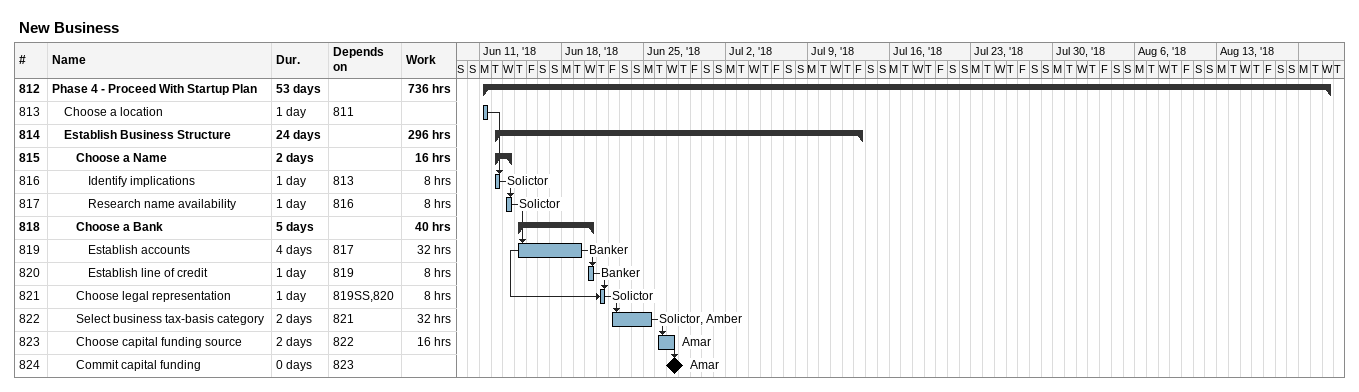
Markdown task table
New Business

| ID | Level | Task | Duration | Start | Finish | Predecessors | Resources | Work (h) |
|---|---|---|---|---|---|---|---|---|
| 812 | 1 | **Phase 4 - Proceed With Startup Plan** | 53d | 2018-06-11 | 2018-08-22 |  |  | 736 |
| 813 | 2 | Choose a location | 1d | 2018-06-11 | 2018-06-11 | 811 |  |  |
| 814 | 2 | **Establish Business Structure** | 24d | 2018-06-12 | 2018-07-13 |  |  | 296 |
| 815 | 3 | **Choose a Name** | 2d | 2018-06-12 | 2018-06-13 |  |  | 16 |
| 816 | 4 | Identify implications | 1d | 2018-06-12 | 2018-06-12 | 813 | Solictor | 8 |
| 817 | 4 | Research name availability | 1d | 2018-06-13 | 2018-06-13 | 816 | Solictor | 8 |
| 818 | 3 | **Choose a Bank** | 5d | 2018-06-14 | 2018-06-20 |  |  | 40 |
| 819 | 4 | Establish accounts | 4d | 2018-06-14 | 2018-06-19 | 817 | Banker | 32 |
| 820 | 4 | Establish line of credit | 1d | 2018-06-20 | 2018-06-20 | 819 | Banker | 8 |
| 821 | 3 | Choose legal representation | 1d | 2018-06-21 | 2018-06-21 | 819SS, 820 | Solictor | 8 |
| 822 | 3 | Select business tax-basis category | 2d | 2018-06-22 | 2018-06-25 | 821 | Solictor, Amber | 32 |
| 823 | 3 | Choose capital funding source | 2d | 2018-06-26 | 2018-06-27 | 822 | Amar | 16 |
| 824 | 3 | Commit capital funding | 0d | 2018-06-27 | 2018-06-27 | 823 | Amar |  |
